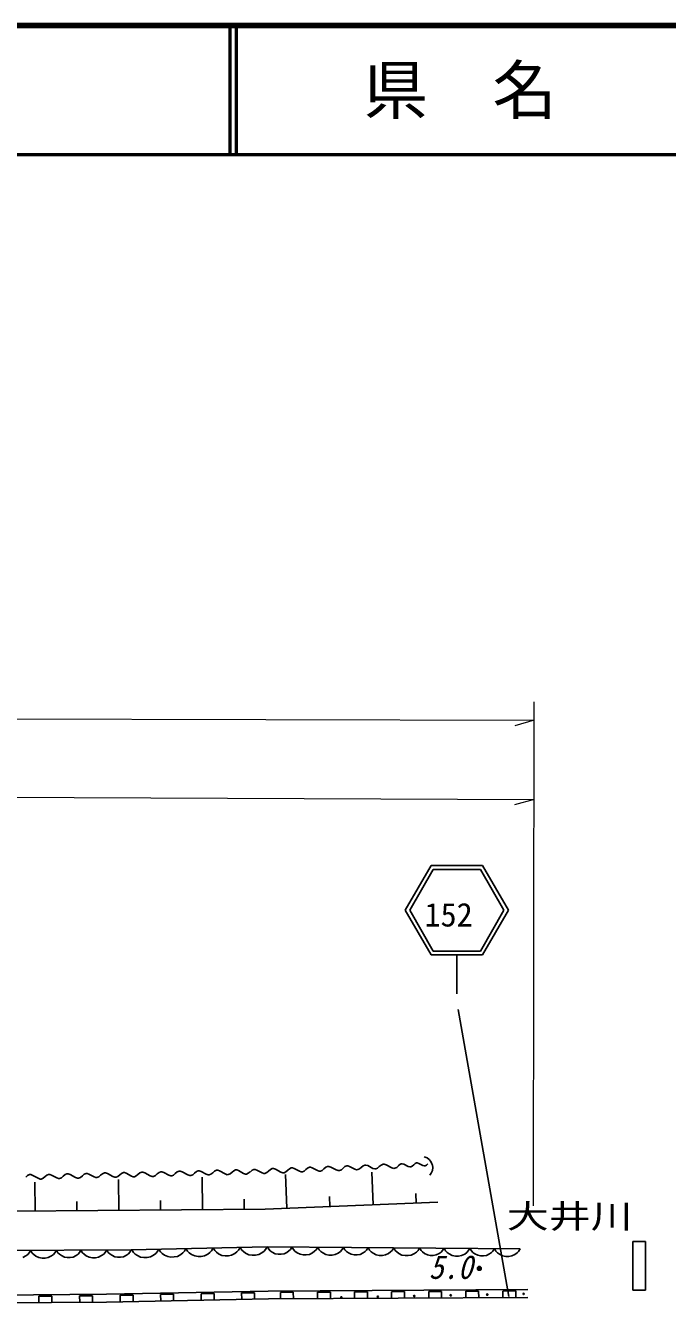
# Model space of a CAD drawing. Units: millimetres on the paper. Extents: x 40 to 680, y 20 to 380.
# Drawn here: x 281.9 to 331.7, y 280.8 to 380 of the extents above; entities that cross this region are included whole.
import ezdxf
from ezdxf.enums import TextEntityAlignment as Align

# ---------------------------------------------------------------- set-up
doc = ezdxf.new("R2010")
doc.units = ezdxf.units.MM
for name, color, linetype, lineweight in [('M-BGD', 7, 'Continuous', 25), ('M-STR-HTXT', 7, 'Continuous', 13), ('M-STR-STRC', 7, 'Continuous', 25), ('M-TTL', 2, 'Continuous', 140), ('M-TTL-LINE', 7, 'Continuous', 50)]:
    doc.layers.add(name, color=color, linetype=linetype, lineweight=lineweight)
doc.layers.add('M-BMK-HTXT', color=7, linetype='Continuous')
doc.layers.add('M-TTL-TXT', color=7, linetype='Continuous')
doc.styles.add('ＭＳ ゴシック', font='')
doc.styles.get('ＭＳ ゴシック').set_extended_font_data('MS Gothic')

msp = doc.modelspace()

# ---------------------------------------------------------------- linework, layer by layer
at = {"layer": 'M-BGD'}
for p, q in [((308.225, 291.632), (308.088, 291.57)), ((308.309, 291.635), (308.225, 291.632)), ((308.451, 291.585), (308.309, 291.635)), ((308.852, 291.377), (308.451, 291.585)), ((309.496, 291.635), (309.351, 291.509)), ((309.644, 291.701), (309.496, 291.635)), ((309.734, 291.705), (309.644, 291.701)), ((309.886, 291.651), (309.734, 291.705)), ((310.315, 291.428), (309.886, 291.651)), ((310.934, 291.672), (310.82, 291.568)), ((311.05, 291.728), (310.934, 291.672)), ((311.122, 291.733), (311.05, 291.728)), ((311.245, 291.693), (311.122, 291.733)), ((311.593, 291.524), (311.245, 291.693)), ((312.018, 291.648), (311.904, 291.544)), ((312.121, 291.743), (312.018, 291.648)), ((312.228, 291.795), (312.121, 291.743)), ((312.294, 291.799), (312.228, 291.795)), ((312.407, 291.762), (312.294, 291.799)), ((312.726, 291.607), (312.407, 291.762)), ((312.838, 291.571), (312.726, 291.607)), ((312.837, 292.276), (313.052, 292.183)), ((313.011, 291.626), (312.904, 291.575)), ((313.115, 291.721), (313.011, 291.626)), ((313.052, 292.183), (313.21, 292.073)), ((313.21, 292.073), (313.355, 291.897)), ((313.355, 291.897), (313.435, 291.733)), ((313.435, 291.733), (313.469, 291.618)), ((313.469, 291.618), (313.491, 291.437)), ((282.084, 290.823), (281.937, 290.699)), ((282.233, 290.886), (282.084, 290.823)), ((282.323, 290.889), (282.233, 290.886)), ((282.474, 290.832), (282.323, 290.889)), ((282.899, 290.602), (282.474, 290.832)), ((283.051, 290.545), (282.899, 290.602)), ((283.289, 290.611), (283.141, 290.548)), ((283.436, 290.735), (283.289, 290.611)), ((283.574, 290.85), (283.436, 290.735)), ((283.712, 290.909), (283.574, 290.85)), ((283.796, 290.911), (283.712, 290.909)), ((283.938, 290.858), (283.796, 290.911)), ((284.335, 290.643), (283.938, 290.858)), ((284.476, 290.591), (284.335, 290.643)), ((284.56, 290.593), (284.476, 290.591)), ((284.699, 290.652), (284.56, 290.593)), ((284.836, 290.767), (284.699, 290.652)), ((284.983, 290.891), (284.836, 290.767)), ((285.132, 290.954), (284.983, 290.891)), ((285.222, 290.956), (285.132, 290.954)), ((285.373, 290.9), (285.222, 290.956)), ((285.799, 290.67), (285.373, 290.9)), ((285.95, 290.613), (285.799, 290.67)), ((286.04, 290.615), (285.95, 290.613)), ((286.189, 290.679), (286.04, 290.615)), ((286.336, 290.802), (286.189, 290.679)), ((286.473, 290.918), (286.336, 290.802)), ((286.612, 290.977), (286.473, 290.918)), ((286.696, 290.979), (286.612, 290.977)), ((286.837, 290.926), (286.696, 290.979)), ((287.234, 290.711), (286.837, 290.926)), ((287.375, 290.659), (287.234, 290.711)), ((287.459, 290.661), (287.375, 290.659)), ((287.598, 290.72), (287.459, 290.661)), ((287.735, 290.835), (287.598, 290.72)), ((287.882, 290.959), (287.735, 290.835)), ((288.031, 291.022), (287.882, 290.959)), ((288.121, 291.024), (288.031, 291.022)), ((288.272, 290.968), (288.121, 291.024)), ((288.698, 290.738), (288.272, 290.968)), ((288.849, 290.681), (288.698, 290.738)), ((288.939, 290.683), (288.849, 290.681)), ((289.088, 290.747), (288.939, 290.683)), ((289.235, 290.87), (289.088, 290.747)), ((289.372, 290.985), (289.235, 290.87)), ((289.511, 291.045), (289.372, 290.985)), ((289.595, 291.047), (289.511, 291.045)), ((289.736, 290.994), (289.595, 291.047)), ((290.133, 290.779), (289.736, 290.994)), ((290.275, 290.726), (290.133, 290.779)), ((290.359, 290.728), (290.275, 290.726)), ((290.497, 290.788), (290.359, 290.728)), ((290.635, 290.903), (290.497, 290.788)), ((290.782, 291.026), (290.635, 290.903)), ((290.93, 291.09), (290.782, 291.026)), ((291.02, 291.092), (290.93, 291.09)), ((291.172, 291.035), (291.02, 291.092)), ((291.597, 290.805), (291.172, 291.035)), ((291.748, 290.749), (291.597, 290.805)), ((291.838, 290.751), (291.748, 290.749)), ((291.987, 290.814), (291.838, 290.751)), ((292.134, 290.938), (291.987, 290.814)), ((292.271, 291.053), (292.134, 290.938)), ((292.41, 291.112), (292.271, 291.053)), ((292.494, 291.114), (292.41, 291.112)), ((292.635, 291.062), (292.494, 291.114)), ((293.032, 290.847), (292.635, 291.062)), ((293.174, 290.794), (293.032, 290.847)), ((293.258, 290.796), (293.174, 290.794)), ((293.396, 290.855), (293.258, 290.796)), ((293.534, 290.971), (293.396, 290.855)), ((293.681, 291.094), (293.534, 290.971)), ((293.829, 291.158), (293.681, 291.094)), ((293.919, 291.16), (293.829, 291.158)), ((294.071, 291.103), (293.919, 291.16)), ((294.496, 290.873), (294.071, 291.103)), ((294.648, 290.817), (294.496, 290.873)), ((294.738, 290.819), (294.648, 290.817)), ((294.886, 290.882), (294.738, 290.819)), ((295.033, 291.006), (294.886, 290.882)), ((295.171, 291.121), (295.033, 291.006)), ((295.309, 291.18), (295.171, 291.121)), ((295.393, 291.182), (295.309, 291.18)), ((295.535, 291.129), (295.393, 291.182)), ((295.932, 290.915), (295.535, 291.129)), ((295.639, 288.176), (295.619, 290.698)), ((296.073, 290.862), (295.932, 290.915)), ((296.157, 290.864), (296.073, 290.862)), ((296.296, 290.923), (296.157, 290.864)), ((296.433, 291.038), (296.296, 290.923)), ((296.58, 291.162), (296.433, 291.038)), ((296.729, 291.225), (296.58, 291.162)), ((296.819, 291.227), (296.729, 291.225)), ((296.97, 291.171), (296.819, 291.227)), ((297.395, 290.941), (296.97, 291.171)), ((297.547, 290.884), (297.395, 290.941)), ((297.637, 290.887), (297.547, 290.884)), ((297.785, 290.95), (297.637, 290.887)), ((297.933, 291.073), (297.785, 290.95)), ((298.07, 291.189), (297.933, 291.073)), ((298.209, 291.248), (298.07, 291.189)), ((298.292, 291.25), (298.209, 291.248)), ((298.434, 291.197), (298.292, 291.25)), ((298.831, 290.982), (298.434, 291.197)), ((298.972, 290.93), (298.831, 290.982)), ((299.056, 290.932), (298.972, 290.93)), ((299.195, 290.991), (299.056, 290.932)), ((299.332, 291.106), (299.195, 290.991)), ((299.495, 291.224), (299.359, 291.107)), ((299.632, 291.286), (299.495, 291.224)), ((299.716, 291.289), (299.632, 291.286)), ((299.858, 291.239), (299.716, 291.289)), ((300.259, 291.031), (299.858, 291.239)), ((300.401, 290.981), (300.259, 291.031)), ((300.485, 290.984), (300.401, 290.981)), ((300.623, 291.046), (300.485, 290.984)), ((300.758, 291.163), (300.623, 291.046)), ((300.903, 291.289), (300.758, 291.163)), ((301.051, 291.355), (300.903, 291.289)), ((301.141, 291.359), (301.051, 291.355)), ((301.293, 291.305), (301.141, 291.359)), ((301.722, 291.082), (301.293, 291.305)), ((301.874, 291.028), (301.722, 291.082)), ((301.964, 291.032), (301.874, 291.028)), ((302.112, 291.098), (301.964, 291.032)), ((302.178, 288.282), (302.073, 290.89)), ((302.257, 291.224), (302.112, 291.098)), ((302.392, 291.341), (302.257, 291.224)), ((302.53, 291.403), (302.392, 291.341)), ((302.614, 291.406), (302.53, 291.403)), ((302.756, 291.356), (302.614, 291.406)), ((303.157, 291.148), (302.756, 291.356)), ((303.299, 291.097), (303.157, 291.148)), ((303.383, 291.101), (303.299, 291.097)), ((303.52, 291.162), (303.383, 291.101)), ((303.656, 291.28), (303.52, 291.162)), ((303.791, 291.397), (303.656, 291.28)), ((303.929, 291.459), (303.791, 291.397)), ((304.013, 291.462), (303.929, 291.459)), ((304.155, 291.412), (304.013, 291.462)), ((304.556, 291.204), (304.155, 291.412)), ((304.698, 291.154), (304.556, 291.204)), ((304.782, 291.157), (304.698, 291.154)), ((304.919, 291.219), (304.782, 291.157)), ((305.055, 291.336), (304.919, 291.219)), ((305.2, 291.462), (305.055, 291.336)), ((305.347, 291.528), (305.2, 291.462)), ((305.437, 291.532), (305.347, 291.528)), ((305.589, 291.478), (305.437, 291.532)), ((306.019, 291.255), (305.589, 291.478)), ((306.171, 291.201), (306.019, 291.255)), ((306.261, 291.205), (306.171, 291.201)), ((306.408, 291.271), (306.261, 291.205)), ((306.553, 291.397), (306.408, 291.271)), ((306.689, 291.514), (306.553, 291.397)), ((306.826, 291.576), (306.689, 291.514)), ((306.91, 291.579), (306.826, 291.576)), ((307.053, 291.529), (306.91, 291.579)), ((307.453, 291.321), (307.053, 291.529)), ((307.595, 291.27), (307.453, 291.321)), ((307.679, 291.274), (307.595, 291.27)), ((307.817, 291.335), (307.679, 291.274)), ((307.952, 291.453), (307.817, 291.335)), ((308.088, 291.57), (307.952, 291.453)), ((308.871, 288.551), (308.769, 291.089)), ((308.994, 291.327), (308.852, 291.377)), ((309.078, 291.33), (308.994, 291.327)), ((309.216, 291.392), (309.078, 291.33)), ((309.351, 291.509), (309.216, 291.392)), ((310.467, 291.374), (310.315, 291.428)), ((310.557, 291.378), (310.467, 291.374)), ((310.705, 291.444), (310.557, 291.378)), ((310.85, 291.57), (310.705, 291.444)), ((311.716, 291.484), (311.593, 291.524)), ((311.788, 291.489), (311.716, 291.484)), ((311.904, 291.544), (311.788, 291.489)), ((312.904, 291.575), (312.838, 291.571)), ((313.37, 290.995), (313.26, 290.837)), ((313.463, 291.21), (313.37, 290.995)), ((313.491, 291.437), (313.463, 291.21)), ((282.666, 288.074), (282.648, 290.312)), ((283.141, 290.548), (283.051, 290.545)), ((289.153, 288.125), (289.134, 290.505)), ((285.909, 288.099), (285.904, 288.792)), ((292.396, 288.15), (292.39, 288.886)), ((298.883, 288.202), (298.877, 288.979)), ((300.505, 288.215), (313.89, 288.753)), ((305.524, 288.416), (305.493, 289.188)), ((312.217, 288.686), (312.187, 289.437)), ((281.044, 288.061), (300.505, 288.215)), ((328.998, 281.918), (328.998, 285.709)), ((328.998, 285.709), (329.982, 285.709)), ((329.982, 285.709), (329.982, 281.918)), ((261.044, 284.869), (290.12, 285.061)), ((281.943, 284.589), (282.095, 284.704)), ((282.095, 284.704), (282.208, 284.818)), ((282.208, 284.818), (282.321, 285.009)), ((282.321, 285.009), (282.442, 284.81)), ((282.442, 284.81), (282.563, 284.691)), ((282.563, 284.691), (282.724, 284.572)), ((283.924, 284.58), (284.083, 284.701)), ((284.083, 284.701), (284.202, 284.822)), ((284.202, 284.822), (284.321, 285.022)), ((284.321, 285.022), (284.436, 284.833)), ((284.436, 284.833), (284.551, 284.72)), ((284.551, 284.72), (284.703, 284.607)), ((285.843, 284.614), (285.995, 284.729)), ((285.995, 284.729), (286.108, 284.844)), ((286.108, 284.844), (286.221, 285.035)), ((286.221, 285.035), (286.342, 284.836)), ((286.342, 284.836), (286.463, 284.717)), ((286.463, 284.717), (286.623, 284.598)), ((287.823, 284.606), (287.983, 284.727)), ((287.983, 284.727), (288.102, 284.847)), ((288.102, 284.847), (288.221, 285.048)), ((288.221, 285.048), (288.336, 284.859)), ((288.336, 284.859), (288.451, 284.746)), ((288.451, 284.746), (288.603, 284.633)), ((289.516, 284.525), (289.743, 284.64)), ((289.743, 284.64), (289.895, 284.755)), ((289.895, 284.755), (290.008, 284.87)), ((290.008, 284.87), (290.12, 285.061)), ((290.12, 285.061), (300.658, 285.291)), ((290.161, 285.062), (290.291, 284.854)), ((290.291, 284.854), (290.42, 284.731)), ((290.42, 284.731), (290.591, 284.609)), ((291.851, 284.637), (292.016, 284.766)), ((292.016, 284.766), (292.139, 284.895)), ((292.139, 284.895), (292.26, 285.108)), ((292.26, 285.108), (292.391, 284.9)), ((292.391, 284.9), (292.52, 284.777)), ((292.52, 284.777), (292.69, 284.655)), ((292.69, 284.655), (292.945, 284.534)), ((293.701, 284.551), (293.95, 284.682)), ((293.95, 284.682), (294.115, 284.812)), ((294.115, 284.812), (294.239, 284.941)), ((294.239, 284.941), (294.36, 285.154)), ((294.36, 285.154), (294.49, 284.946)), ((294.49, 284.946), (294.619, 284.823)), ((294.619, 284.823), (294.79, 284.701)), ((294.79, 284.701), (295.045, 284.58)), ((295.8, 284.597), (296.05, 284.728)), ((296.05, 284.728), (296.215, 284.858)), ((296.215, 284.858), (296.338, 284.987)), ((296.338, 284.987), (296.459, 285.2)), ((296.459, 285.2), (296.59, 284.992)), ((296.59, 284.992), (296.719, 284.869)), ((296.719, 284.869), (296.889, 284.747)), ((296.889, 284.747), (297.144, 284.626)), ((297.649, 284.595), (297.9, 284.643)), ((297.9, 284.643), (298.149, 284.774)), ((298.149, 284.774), (298.314, 284.904)), ((298.314, 284.904), (298.438, 285.033)), ((298.438, 285.033), (298.559, 285.246)), ((298.559, 285.246), (298.689, 285.038)), ((298.689, 285.038), (298.818, 284.915)), ((298.818, 284.915), (298.989, 284.793)), ((298.989, 284.793), (299.244, 284.672)), ((299.244, 284.672), (299.496, 284.636)), ((299.496, 284.636), (299.748, 284.641)), ((299.748, 284.641), (299.999, 284.689)), ((299.999, 284.689), (300.249, 284.82)), ((300.249, 284.82), (300.414, 284.95)), ((300.414, 284.95), (300.537, 285.079)), ((300.537, 285.079), (300.658, 285.291)), ((300.658, 285.291), (320.275, 285.138)), ((300.675, 285.291), (300.788, 285.1)), ((300.788, 285.1), (300.901, 284.986)), ((300.901, 284.986), (301.052, 284.87)), ((301.052, 284.87), (301.279, 284.755)), ((301.279, 284.755), (301.507, 284.715)), ((301.507, 284.715), (301.735, 284.713)), ((301.735, 284.713), (301.963, 284.749)), ((301.963, 284.749), (302.192, 284.861)), ((302.192, 284.861), (302.345, 284.974)), ((302.345, 284.974), (302.46, 285.087)), ((302.46, 285.087), (302.575, 285.276)), ((302.575, 285.276), (302.694, 285.076)), ((302.694, 285.076), (302.813, 284.955)), ((302.813, 284.955), (302.972, 284.833)), ((302.972, 284.833), (303.211, 284.711)), ((303.211, 284.711), (303.45, 284.67)), ((303.45, 284.67), (303.69, 284.668)), ((303.69, 284.668), (303.931, 284.706)), ((303.931, 284.706), (304.172, 284.824)), ((304.172, 284.824), (304.333, 284.943)), ((304.333, 284.943), (304.453, 285.062)), ((304.453, 285.062), (304.575, 285.261)), ((304.575, 285.261), (304.693, 285.06)), ((304.693, 285.06), (304.813, 284.939)), ((304.813, 284.939), (304.972, 284.818)), ((304.972, 284.818), (305.211, 284.696)), ((305.211, 284.696), (305.45, 284.654)), ((305.45, 284.654), (305.69, 284.652)), ((305.69, 284.652), (305.931, 284.69)), ((305.931, 284.69), (306.172, 284.808)), ((306.172, 284.808), (306.332, 284.927)), ((306.332, 284.927), (306.453, 285.046)), ((306.453, 285.046), (306.575, 285.245)), ((306.575, 285.245), (306.687, 285.054)), ((306.687, 285.054), (306.801, 284.939)), ((306.801, 284.939), (306.952, 284.824)), ((306.952, 284.824), (307.179, 284.708)), ((307.179, 284.708), (307.406, 284.669)), ((307.406, 284.669), (307.634, 284.667)), ((307.634, 284.667), (307.863, 284.703)), ((307.863, 284.703), (308.092, 284.815)), ((308.092, 284.815), (308.245, 284.928)), ((308.245, 284.928), (308.359, 285.041)), ((308.359, 285.041), (308.475, 285.23)), ((308.475, 285.23), (308.593, 285.029)), ((308.593, 285.029), (308.712, 284.908)), ((308.712, 284.908), (308.871, 284.787)), ((308.871, 284.787), (309.11, 284.665)), ((309.11, 284.665), (309.35, 284.623)), ((309.59, 284.621), (309.83, 284.66)), ((309.83, 284.66), (310.071, 284.778)), ((310.071, 284.778), (310.232, 284.896)), ((310.232, 284.896), (310.353, 285.015)), ((310.353, 285.015), (310.475, 285.215)), ((310.475, 285.215), (310.593, 285.014)), ((310.593, 285.014), (310.712, 284.893)), ((310.712, 284.893), (310.871, 284.771)), ((310.871, 284.771), (311.11, 284.65)), ((311.11, 284.65), (311.35, 284.608)), ((311.59, 284.606), (311.83, 284.644)), ((311.83, 284.644), (312.071, 284.762)), ((312.071, 284.762), (312.232, 284.881)), ((312.232, 284.881), (312.353, 285)), ((312.353, 285), (312.475, 285.199)), ((312.475, 285.199), (312.587, 285.008)), ((312.587, 285.008), (312.7, 284.893)), ((312.7, 284.893), (312.851, 284.778)), ((312.851, 284.778), (313.079, 284.662)), ((313.079, 284.662), (313.306, 284.622)), ((313.534, 284.621), (313.763, 284.657)), ((313.763, 284.657), (313.991, 284.769)), ((313.991, 284.769), (314.144, 284.882)), ((314.144, 284.882), (314.259, 284.995)), ((314.259, 284.995), (314.375, 285.184)), ((314.375, 285.184), (314.493, 284.983)), ((314.493, 284.983), (314.612, 284.862)), ((314.612, 284.862), (314.771, 284.741)), ((314.771, 284.741), (315.01, 284.619)), ((315.73, 284.613), (315.971, 284.731)), ((315.971, 284.731), (316.132, 284.85)), ((316.132, 284.85), (316.253, 284.969)), ((316.253, 284.969), (316.375, 285.168)), ((316.375, 285.168), (316.487, 284.977)), ((316.487, 284.977), (316.6, 284.862)), ((316.6, 284.862), (316.751, 284.747)), ((316.751, 284.747), (316.978, 284.631)), ((317.662, 284.626), (317.891, 284.738)), ((317.891, 284.738), (318.044, 284.851)), ((318.044, 284.851), (318.159, 284.964)), ((318.159, 284.964), (318.275, 285.153)), ((318.275, 285.153), (318.393, 284.952)), ((318.393, 284.952), (318.512, 284.831)), ((318.512, 284.831), (318.671, 284.71)), ((318.671, 284.71), (318.91, 284.588)), ((319.63, 284.583), (319.871, 284.701)), ((319.871, 284.701), (320.032, 284.82)), ((320.032, 284.82), (320.153, 284.939)), ((320.153, 284.939), (320.275, 285.138)), ((281.716, 284.473), (281.943, 284.589)), ((282.724, 284.572), (282.964, 284.453)), ((282.964, 284.453), (283.205, 284.415)), ((283.205, 284.415), (283.445, 284.417)), ((283.445, 284.417), (283.684, 284.458)), ((283.684, 284.458), (283.924, 284.58)), ((284.703, 284.607), (284.932, 284.494)), ((284.932, 284.494), (285.16, 284.458)), ((285.16, 284.458), (285.388, 284.459)), ((285.388, 284.459), (285.616, 284.499)), ((285.616, 284.499), (285.843, 284.614)), ((286.623, 284.598), (286.864, 284.479)), ((286.864, 284.479), (287.105, 284.441)), ((287.105, 284.441), (287.345, 284.442)), ((287.345, 284.442), (287.584, 284.484)), ((287.584, 284.484), (287.823, 284.606)), ((288.603, 284.633), (288.832, 284.52)), ((288.832, 284.52), (289.06, 284.484)), ((289.06, 284.484), (289.288, 284.485)), ((289.288, 284.485), (289.516, 284.525)), ((290.591, 284.609), (290.846, 284.488)), ((290.846, 284.488), (291.098, 284.452)), ((291.098, 284.452), (291.35, 284.458)), ((291.35, 284.458), (291.601, 284.505)), ((291.601, 284.505), (291.851, 284.637)), ((292.945, 284.534), (293.198, 284.498)), ((293.198, 284.498), (293.45, 284.503)), ((293.45, 284.503), (293.701, 284.551)), ((295.045, 284.58), (295.297, 284.544)), ((295.297, 284.544), (295.549, 284.549)), ((295.549, 284.549), (295.8, 284.597)), ((297.144, 284.626), (297.397, 284.59)), ((297.397, 284.59), (297.649, 284.595)), ((309.35, 284.623), (309.59, 284.621)), ((311.35, 284.608), (311.59, 284.606)), ((313.306, 284.622), (313.534, 284.621)), ((315.01, 284.619), (315.25, 284.577)), ((315.25, 284.577), (315.49, 284.575)), ((315.49, 284.575), (315.73, 284.613)), ((316.978, 284.631), (317.206, 284.592)), ((317.206, 284.592), (317.434, 284.59)), ((317.434, 284.59), (317.662, 284.626)), ((318.91, 284.588), (319.15, 284.546)), ((319.15, 284.546), (319.39, 284.545)), ((319.39, 284.545), (319.63, 284.583)), ((288.19, 281.607), (300.744, 281.853)), ((296.534, 281.671), (295.534, 281.651)), ((296.544, 281.171), (296.534, 281.671)), ((299.672, 281.732), (298.673, 281.713)), ((298.673, 281.713), (298.682, 281.213)), ((299.682, 281.232), (299.672, 281.732)), ((300.744, 281.853), (320.862, 281.972)), ((302.685, 281.765), (301.685, 281.759)), ((301.685, 281.759), (301.688, 281.259)), ((302.688, 281.265), (302.685, 281.765)), ((305.559, 281.782), (304.559, 281.776)), ((304.559, 281.776), (304.562, 281.276)), ((305.562, 281.282), (305.559, 281.782)), ((308.432, 281.799), (307.432, 281.793)), ((307.432, 281.793), (307.435, 281.293)), ((308.435, 281.299), (308.432, 281.799)), ((311.306, 281.816), (310.306, 281.81)), ((310.306, 281.81), (310.309, 281.31)), ((311.309, 281.316), (311.306, 281.816)), ((314.179, 281.833), (313.179, 281.827)), ((313.179, 281.827), (313.182, 281.327)), ((314.182, 281.333), (314.179, 281.833)), ((317.053, 281.85), (316.053, 281.844)), ((316.053, 281.844), (316.056, 281.344)), ((317.056, 281.35), (317.053, 281.85)), ((319.926, 281.867), (318.926, 281.861)), ((318.926, 281.861), (318.929, 281.361)), ((319.929, 281.367), (319.926, 281.867)), ((329.982, 281.918), (328.998, 281.918)), ((266.086, 281.423), (288.19, 281.607)), ((266.09, 280.823), (288.198, 281.007)), ((283.957, 281.472), (282.957, 281.463)), ((282.957, 281.463), (282.961, 280.963)), ((283.961, 280.972), (283.957, 281.472)), ((287.115, 281.498), (286.115, 281.49)), ((286.115, 281.49), (286.119, 280.99)), ((287.119, 280.998), (287.115, 281.498)), ((288.198, 281.007), (300.751, 281.253)), ((290.258, 281.548), (289.258, 281.528)), ((289.258, 281.528), (289.268, 281.028)), ((290.267, 281.048), (290.258, 281.548)), ((293.396, 281.609), (292.396, 281.59)), ((292.396, 281.59), (292.406, 281.09)), ((293.406, 281.109), (293.396, 281.609)), ((295.534, 281.651), (295.544, 281.151)), ((300.751, 281.253), (320.866, 281.372))]:
    msp.add_line(p, q, dxfattribs=at)
for centre, radius in [((317.107, 283.618), 0.15), ((317.107, 283.618), 0.09), ((317.107, 283.618), 0.03), ((320.547, 281.641), 0.05), ((306.407, 281.364), 0.05), ((309.235, 281.42), 0.05), ((312.063, 281.475), 0.05), ((314.891, 281.531), 0.05), ((317.719, 281.586), 0.05)]:
    msp.add_circle(centre, radius, dxfattribs=at)
at = {"layer": 'M-STR-HTXT'}
for p, q in [((321.294, 288.473), (321.36, 327.567)), ((126.041, 326.667), (321.358, 326.122)), ((321.358, 326.122), (319.857, 325.706)), ((233.446, 320.366), (321.347, 319.983)), ((321.347, 319.983), (319.845, 319.57))]:
    msp.add_line(p, q, dxfattribs=at)
at = {"layer": 'M-STR-STRC'}
for p, q in [((311.363, 311.386), (313.363, 314.85)), ((313.536, 314.55), (311.709, 311.386)), ((313.363, 314.85), (317.363, 314.85)), ((317.19, 314.55), (313.536, 314.55)), ((319.017, 311.386), (317.19, 314.55)), ((317.363, 314.85), (319.363, 311.386)), ((313.363, 307.922), (311.363, 311.386)), ((311.709, 311.386), (313.536, 308.222)), ((317.19, 308.222), (319.017, 311.386)), ((319.363, 311.386), (317.363, 307.922)), ((317.363, 307.922), (313.363, 307.922)), ((313.536, 308.222), (317.19, 308.222)), ((315.363, 304.922), (315.363, 307.922)), ((315.455, 303.7), (319.387, 281.435))]:
    msp.add_line(p, q, dxfattribs=at)
at = {"layer": 'M-TTL'}
msp.add_line((680, 380), (40, 380), dxfattribs=at)
at = {"layer": 'M-TTL-LINE'}
for p, q in [((297.75, 380), (297.75, 370)), ((298.25, 380), (298.25, 370)), ((40, 370), (680, 370))]:
    msp.add_line(p, q, dxfattribs=at)

# ---------------------------------------------------------------- texts
at = {"layer": 'M-BGD', "style": 'ＭＳ ゴシック', "oblique": 15, "width": 0.9}
msp.add_text('5.0', height=1.833, dxfattribs=at).set_placement((313.199, 282.255), align=Align.BOTTOM_LEFT)
at = {"layer": 'M-BMK-HTXT', "style": 'ＭＳ ゴシック', "width": 1.3}
msp.add_text('大井川', height=1.833, dxfattribs=at).set_placement((319.236, 286.194), align=Align.BOTTOM_LEFT)
at = {"layer": 'M-STR-STRC', "style": 'ＭＳ ゴシック'}
msp.add_text('152', height=1.833, dxfattribs=at).set_placement((312.853, 309.58), align=Align.BOTTOM_LEFT)
at = {"layer": 'M-TTL-TXT', "style": 'ＭＳ ゴシック'}
msp.add_text('県\u3000名', height=3.666, dxfattribs=at).set_placement((315.625, 375), align=Align.MIDDLE_CENTER)

doc.saveas('drawing.dxf')
